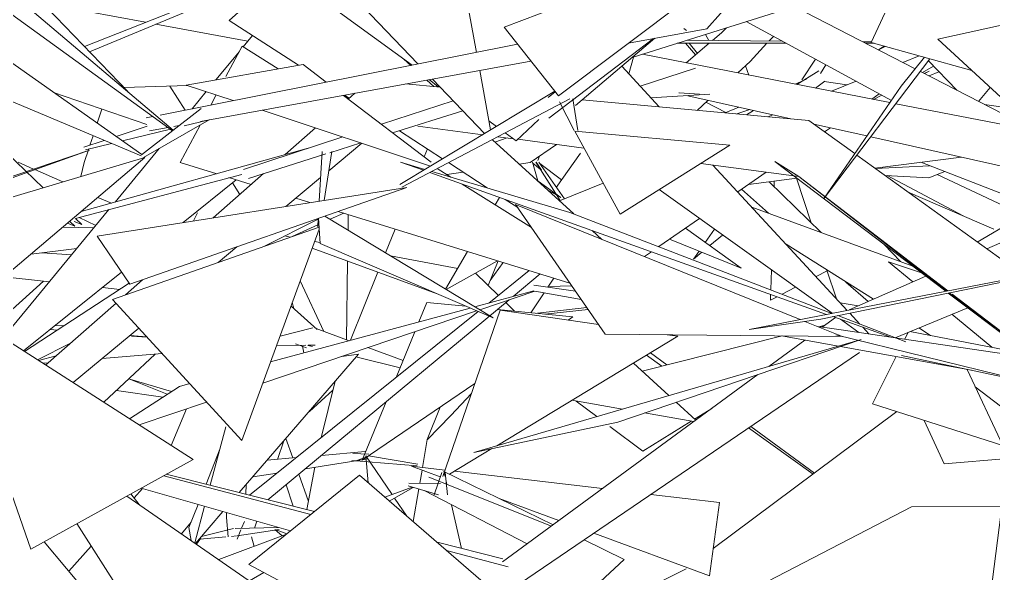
# Model space of a CAD drawing. Header units: millimetres. Extents: x 78096 to 288885, y -20632 to 149556.
# Drawn here: x 250886.9 to 251142.8, y 94002.8 to 94148.3 of the extents above; entities that cross this region are included whole.
import ezdxf

# ---------------------------------------------------------------- set-up
doc = ezdxf.new("R2010")
doc.units = ezdxf.units.MM
doc.layers.add('G-IMPT', color=8, linetype='Continuous', lineweight=9)
doc.layers.add('L-PLNT', color=71, linetype='Continuous', lineweight=9)

# ---------------------------------------------------------------- blocks, each defined once
blk = doc.blocks.new('ZZ-V - Tree Broadleaf 1 - 3dtree rotund SIMPLU-4826059-TOMH A-A')
at = {"layer": 'G-IMPT'}
for p, q in [((25257.28, 94162.7), (25293.62, 94136.3)), ((25207.45, 94141.2), (25258.91, 94161.52)), ((25259.69, 94160.95), (25208.76, 94139.84)), ((25259.81, 94160.86), (25245.52, 94148.07)), ((25351.4, 94138.31), (25420.75, 94160.14)), ((25414.25, 94142.27), (25422.14, 94159.37)), ((25200.67, 94151.8), (25223.54, 94147.56)), ((25394.03, 94151.73), (25425.79, 94135.37)), ((25226.19, 94147.07), (25250.39, 94142.58)), ((25263.73, 94136.26), (25245.52, 94148.07)), ((25381.38, 94147.75), (25419.54, 94127.06)), ((25251.64, 94144.1), (25249.16, 94141.09)), ((25363.24, 94142.04), (25391.9, 94142.05)), ((25390.83, 94142.63), (25365.86, 94142.86)), ((25414.31, 94142.41), (25412.09, 94142.43)), ((25412.81, 94142.06), (25415, 94142.06)), ((25414.25, 94142.27), (25440.71, 94134.88)), ((25248.19, 94139.91), (25242.03, 94132.45)), ((25248.9, 94141.25), (25244.66, 94133.29)), ((25248.9, 94141.25), (25258.38, 94135.32)), ((25160.95, 94138.24), (25196.66, 94104.12)), ((25291.39, 94137.91), (25293.25, 94136.22)), ((25351.79, 94138.43), (25350.52, 94134)), ((25354.11, 94139.16), (25419.15, 94126.49)), ((25401.89, 94101.39), (25429.69, 94137.96)), ((25428.21, 94138.37), (25422.13, 94130.81)), ((25422.55, 94137.04), (25426.82, 94138.76)), ((25358.53, 94125.33), (25348.67, 94136)), ((25353.49, 94130.79), (25368.04, 94135.54)), ((25427.18, 94134.65), (25457.54, 94119.01)), ((25297.47, 94132.38), (25299.32, 94130.7)), ((25403.8, 94129.48), (25410.26, 94132.09)), ((25217.85, 94130.4), (25234.61, 94130.96)), ((25239.47, 94129.35), (25235.75, 94124.85)), ((25300.95, 94130.55), (25291.95, 94131.37)), ((25369.15, 94128.7), (25363.72, 94129.06)), ((25363.79, 94129.05), (25369.15, 94128.7)), ((25401.89, 94101.39), (25422.13, 94130.81)), ((25242.09, 94128.47), (25240.68, 94125.82)), ((25277.07, 94127.6), (25275.82, 94128.41)), ((25278.56, 94128.92), (25276.82, 94127.39)), ((25285.5, 94120.77), (25304.4, 94126.96)), ((25397.87, 94121.77), (25338.24, 94127.17)), ((25356.29, 94127.76), (25371.85, 94128.68)), ((25366.05, 94128.24), (25393.08, 94122.2)), ((25414.41, 94127.41), (25416.37, 94128.78)), ((25288.47, 94118.5), (25306.94, 94124.32)), ((25420.74, 94126.18), (25495.64, 94111.59)), ((25313.78, 94121.64), (25315.75, 94120.21)), ((25320.94, 94116.44), (25326.92, 94122)), ((25387.08, 94122.74), (25388.35, 94123.26)), ((25409.92, 94113.07), (25397.87, 94121.77)), ((25237.85, 94120.51), (25232.64, 94110.74)), ((25268.2, 94119.82), (25260.2, 94112.79)), ((25301.58, 94111.7), (25290.24, 94119.06)), ((25312.13, 94118.04), (25295.11, 94120.29)), ((25399.15, 94120.84), (25413.12, 94117.72)), ((25401.97, 94118.8), (25403.51, 94119.87)), ((25249.26, 94108.92), (25275.34, 94117.45)), ((25314.68, 94116.72), (25336.13, 94097.21)), ((25315.36, 94116.11), (25318.55, 94117.19)), ((25320.2, 94116.98), (25316.12, 94117.51)), ((25318.06, 94118.53), (25320.94, 94116.44)), ((25338.75, 94114.53), (25321.35, 94116.83)), ((25414.13, 94117.49), (25521.27, 94093.54)), ((25206.58, 94097.82), (25266.29, 94114.49)), ((25227.13, 94114.4), (25215.5, 94100.31)), ((25269.2, 94100.58), (25269.95, 94113.63)), ((25270.51, 94100.79), (25272.51, 94113.63)), ((25280.4, 94115.77), (25271.72, 94108.58)), ((25271.94, 94113.3), (25280.11, 94115.87)), ((25324.62, 94110.72), (25331.53, 94115.48)), ((25250.57, 94106.57), (25270.94, 94112.98)), ((25454.46, 94080.94), (25410.47, 94112.67)), ((25242.23, 94107.77), (25232.64, 94110.74)), ((25290.51, 94110.85), (25296.96, 94108.93)), ((25290.51, 94110.85), (25296.56, 94108.69)), ((25300.21, 94109.14), (25303.79, 94106.9)), ((25313.34, 94104.07), (25303.15, 94110.69)), ((25321.73, 94110.31), (25324.62, 94110.72)), ((25395.18, 94107.09), (25369.45, 94110.48)), ((25407.94, 94071.89), (25372.65, 94110.06)), ((25433.86, 94076.93), (25388.93, 94110.97)), ((25388.93, 94110.97), (25395.18, 94107.09)), ((25205.12, 94096.04), (25248.81, 94107.61)), ((25247.36, 94106.19), (25233.41, 94094.96)), ((25254.54, 94107.82), (25241.31, 94096.2)), ((25251.29, 94104.97), (25245.46, 94106.78)), ((25269.55, 94106.78), (25260.39, 94099.2)), ((25298.22, 94108.09), (25402.53, 94070.84)), ((25298.78, 94108.39), (25335.04, 94097.63)), ((25302.69, 94107.6), (25306.97, 94108.21)), ((25379.17, 94103.01), (25386.68, 94108.21)), ((25434.39, 94077.03), (25395.18, 94107.09)), ((25434.08, 94076.97), (25395.18, 94107.09)), ((25306.77, 94105.04), (25324.94, 94093.67)), ((25332.32, 94100.68), (25343.8, 94105.3)), ((25358.5, 94103.61), (25403.97, 94071.12)), ((25266.73, 94100.19), (25262.99, 94101.35)), ((25321.34, 94098.88), (25318.06, 94101.01)), ((25213.9, 94098.36), (25186.1, 94064.68)), ((25344.29, 94065.68), (25320.77, 94099.7)), ((25395.59, 94069.49), (25320.77, 94099.7)), ((25470.1, 94099.29), (25444.65, 94088.02)), ((25205.15, 94096.01), (25206.79, 94094.44)), ((25268.92, 94095.85), (25254.59, 94088.68)), ((25268.81, 94093.86), (25268.93, 94096.05)), ((25269, 94096.07), (25269.39, 94089.42)), ((25314.93, 94069.9), (25270.66, 94096.65)), ((25335.04, 94079.06), (25274.19, 94097.89)), ((25335.04, 94097.63), (25403.9, 94071.11)), ((25358.41, 94088.63), (25369.1, 94096.03)), ((25204.92, 94094.01), (25202.98, 94094.76)), ((25203.67, 94095.25), (25204.92, 94094.01)), ((25204.78, 94095.22), (25206.79, 94094.44)), ((25214.87, 94074.76), (25269.13, 94093.77)), ((25248.83, 94037.73), (25269.17, 94093.2)), ((25340.94, 94092.84), (25343.47, 94090.53)), ((25247.56, 94088.58), (25242.62, 94084.49)), ((25314.93, 94069.9), (25269.39, 94089.42)), ((25354.64, 94086.02), (25356.47, 94087.29)), ((25479.53, 94085.81), (25382.2, 94066.89)), ((25401.04, 94069.61), (25479.49, 94085.65)), ((25427.49, 94081.76), (25418.82, 94084.61)), ((25425.15, 94079.38), (25418.82, 94084.61)), ((25217.24, 94081.96), (25191.48, 94061.24)), ((25428.61, 94080.91), (25408.49, 94072)), ((25219.23, 94079.01), (25191.73, 94061.08)), ((25222.73, 94079.89), (25218.23, 94075.94)), ((25325.6, 94078.5), (25336.52, 94076.91)), ((25310.08, 94072.83), (25325.57, 94077)), ((25311.36, 94072.05), (25325.86, 94076.94)), ((25325.86, 94076.94), (25338.02, 94074.74)), ((25455.82, 94060.29), (25434.49, 94076.45)), ((25455.56, 94060.34), (25434.7, 94076.49)), ((25456.37, 94060.18), (25435.56, 94076.14)), ((25236.04, 94032.72), (25170.52, 94074.65)), ((25215.77, 94073.78), (25197.27, 94057.54)), ((25214.87, 94074.76), (25248.83, 94037.73)), ((25254.36, 94052.81), (25310.54, 94071.78)), ((25256.4, 94058.39), (25308.86, 94072.5)), ((25316.71, 94071.93), (25301.65, 94028.26)), ((25316.71, 94071.93), (25342.58, 94068.14)), ((25404.17, 94070.25), (25419.11, 94064.92)), ((25405.44, 94070.51), (25423.35, 94063.61)), ((25411.29, 94068.26), (25408.61, 94071.16)), ((25439.6, 94072.58), (25420.51, 94064.71)), ((25445.95, 94062.2), (25435.45, 94070.87)), ((25401.04, 94069.61), (25382.2, 94066.89)), ((25405.08, 94065.66), (25396.8, 94069)), ((25400.19, 94067.63), (25405.71, 94066.83)), ((25404.86, 94070.01), (25401.38, 94067.46)), ((25406.18, 94069.54), (25410.96, 94066.12)), ((25221.78, 94067.22), (25204.49, 94052.91)), ((25315.82, 94036.34), (25363.45, 94065.09)), ((25344.29, 94065.68), (25406.62, 94065.04)), ((25360.58, 94065.51), (25363.45, 94065.09)), ((25390.67, 94065.2), (25405.61, 94062.49)), ((25404.97, 94065.46), (25453.76, 94053.51)), ((25406.62, 94065.04), (25405.42, 94065.52)), ((25405.74, 94066.89), (25456.94, 94059.35)), ((25413.64, 94065.73), (25412.05, 94067.44)), ((25424.43, 94066.37), (25457.97, 94059.87)), ((25203.8, 94063.27), (25195.1, 94058.92)), ((25309.82, 94034.59), (25411.6, 94064.23)), ((25347.65, 94042.56), (25411.6, 94064.23)), ((25396.79, 94064.09), (25387.36, 94057.17)), ((25411.13, 94060.85), (25319.66, 93998.61)), ((25406.16, 94062.39), (25440.6, 94056.15)), ((25422.2, 94060.08), (25465.58, 94050.81)), ((25384.42, 94055.02), (25317.37, 94005.83)), ((25232.43, 94051.94), (25235.13, 94052.67)), ((25232.43, 94051.94), (25219.33, 94043.42)), ((25221.82, 94041.83), (25239.57, 94047.82)), ((25181.14, 94044.22), (25193.37, 94009.19)), ((25309.82, 94034.59), (25347.65, 94042.56)), ((25303.39, 94028.84), (25314.58, 94035.6)), ((25236.04, 94032.72), (25193.37, 94009.19)), ((25301.38, 94029.3), (25299.38, 94023.46)), ((25302.24, 94028.28), (25301.96, 94029.54)), ((25301.96, 94029.54), (25330.66, 94015.58)), ((25302.23, 94029.3), (25302.85, 94023.48)), ((25228.32, 94028.47), (25266.95, 94018.26)), ((25228.99, 94028.84), (25267.94, 94019.07)), ((25250.7, 94005.15), (25279.74, 94028.59)), ((25395.08, 93929.16), (25279.74, 94028.59)), ((25298, 94028.07), (25330.18, 94015.23)), ((25302.72, 94026.19), (25302.43, 94027.48)), ((25222.4, 94025.2), (25261.66, 94014)), ((25286.44, 94022.82), (25293.56, 94025.49)), ((25287.59, 94021.82), (25293.86, 94025.4)), ((25292.51, 94025.79), (25300.56, 94023.46)), ((25292.73, 94026.53), (25301.07, 94026.42)), ((25296.73, 94024.57), (25323.79, 94010.54)), ((25268.48, 93988.64), (25218.64, 94023.13)), ((25219.7, 94023.71), (25221.82, 94020.93)), ((25306.53, 94009.39), (25303.93, 94020.84)), ((25205.49, 94015.88), (25231.13, 93975.65)), ((25242.78, 94006.42), (25260.54, 94013.09)), ((25338.79, 94011.63), (25349.35, 94006.5)), ((25218.87, 93985.02), (25196.84, 94011.11)), ((25300.16, 94010.98), (25317.41, 94006.66)), ((25302.66, 94008.83), (25318.81, 94004.56)), ((25328.16, 93986.85), (25349.35, 94006.5)), ((25250.7, 94005.15), (25293.8, 93982.16)), ((25250.82, 94000.86), (25254.65, 94003.05))]:
    blk.add_line(p, q, dxfattribs=at)
blk = doc.blocks.new('ZZ-V - Tree Broadleaf 1 - 3dtree rotund SIMPLU-4826034-TOMH A-A')
at = {"layer": 'G-IMPT'}
for p, q in [((25119.99, 94198.81), (25230.6, 94119.08)), ((25230.81, 94119.24), (25136.76, 94198.81)), ((25332.03, 94128.25), (25394.13, 94174.96)), ((25396.02, 94174), (25371.01, 94145.86)), ((25261.28, 94171.92), (25295.11, 94136.64)), ((25218.86, 94129.35), (25187.48, 94161.94)), ((25310.5, 94139.64), (25306.5, 94161.5)), ((25431.76, 94143.11), (25508.65, 94160.15)), ((25222.54, 94112.83), (25157.49, 94158.67)), ((25317.77, 94146.26), (25336.36, 94153.29)), ((25145.14, 94144.88), (25222.34, 94112.44)), ((25317.77, 94146.26), (25332.03, 94128.25)), ((25371.01, 94145.86), (25350.42, 94142.09)), ((25365.03, 94145.9), (25365.68, 94145.44)), ((25321.32, 94141.78), (25227.33, 94123.18)), ((25329.52, 94122.39), (25357.04, 94143.3)), ((25336.52, 94125.72), (25357.37, 94143.36)), ((25431.76, 94143.11), (25451.6, 94124.87)), ((25324.79, 94137.39), (25237.96, 94121.48)), ((25234.24, 94131.08), (25264.92, 94136.47)), ((25271.01, 94131.82), (25264.92, 94136.47)), ((25314.21, 94119.29), (25311.36, 94134.93)), ((25298.94, 94132.65), (25312.65, 94118.35)), ((25199.38, 94129.15), (25223.89, 94120.69)), ((25234.24, 94131.08), (25246.58, 94126.99)), ((25290.34, 94104.96), (25331.1, 94129.43)), ((25329.35, 94127.78), (25331.18, 94129.32)), ((25298.59, 94110.79), (25275.55, 94128.36)), ((25290.85, 94104.22), (25335.03, 94127.46)), ((25336.19, 94119.16), (25332.32, 94126.69)), ((25337.14, 94119.16), (25335.83, 94127.49)), ((25222.44, 94112.76), (25238.15, 94124.93)), ((25254.22, 94124.45), (25298.41, 94109.8)), ((25222.96, 94112.02), (25240.29, 94121.9)), ((25225.44, 94122.8), (25223.72, 94122.46)), ((25233.68, 94120.37), (25239.86, 94121.88)), ((25215.79, 94117.59), (25223.93, 94120.29)), ((25217.47, 94116.4), (25230.05, 94119.48)), ((25229.45, 94119.92), (25224.61, 94119.03)), ((25232.37, 94120.45), (25230.94, 94120.19)), ((25377.05, 94115.25), (25336.33, 94118.96)), ((25348.25, 94097.18), (25336.33, 94118.96)), ((25207.33, 94114.78), (25212.61, 94116.53)), ((25132.73, 94088.16), (25208.78, 94114)), ((25154.58, 94094.59), (25208.78, 94114)), ((25207.74, 94114.02), (25214.6, 94115.69)), ((25377.05, 94115.25), (25348.25, 94097.18)), ((25223.33, 94112.03), (25157.17, 94092.42)), ((25186.38, 94080.68), (25223.35, 94112.03)), ((25210.82, 94091.42), (25292.22, 94104.19)), ((25292.22, 94104.19), (25219.42, 94078.74)), ((25210.82, 94091.42), (25219.42, 94078.74))]:
    blk.add_line(p, q, dxfattribs=at)
blk = doc.blocks.new('ZZ-V - Tree Broadleaf 2 - 3dtree rotund SIMPLU-4826084-TOMH A-A')
at = {"layer": 'G-IMPT'}
for p, q in [((25370.71, 94144.39), (25371.53, 94142.81)), ((25372.55, 94142.8), (25374.91, 94144.8)), ((25374.91, 94144.8), (25376.2, 94146.12)), ((25365.46, 94142.04), (25368.08, 94138.98)), ((25365.65, 94136.91), (25371.66, 94142.04)), ((25366.38, 94142.04), (25368.56, 94139.39)), ((25382.47, 94137.29), (25386.85, 94142.05)), ((25387.42, 94142.66), (25388.53, 94143.87)), ((25416.16, 94140.33), (25417.61, 94141.33)), ((25417.94, 94141.24), (25416.17, 94140.32)), ((25293.39, 94136.25), (25291.91, 94137.44)), ((25379.19, 94134.28), (25382.47, 94137.29)), ((25399.62, 94137.86), (25396.03, 94132.44)), ((25429.28, 94137.42), (25436.78, 94129.7)), ((25381.19, 94136.11), (25382.07, 94133.71)), ((25400.48, 94134.8), (25394.66, 94131.26)), ((25402.36, 94136.37), (25400.91, 94134.09)), ((25430.6, 94136.06), (25427.7, 94134.39)), ((25429.45, 94134.73), (25428.17, 94134.14)), ((25429.45, 94134.73), (25428.24, 94134.11)), ((25432.03, 94134.59), (25429.48, 94133.47)), ((25300.4, 94130.6), (25298.06, 94132.49)), ((25394.26, 94131.34), (25397.25, 94132.58)), ((25402.09, 94132.13), (25399.58, 94130.3)), ((25407.87, 94131.13), (25401.88, 94131.98)), ((25229.87, 94130.8), (25233.97, 94124.49)), ((25442.44, 94126.79), (25445.52, 94130.45)), ((25368.46, 94124.43), (25371.33, 94127.06)), ((25370.76, 94126.54), (25376.06, 94123.83)), ((25417.02, 94128.43), (25414.87, 94127.32)), ((25210.82, 94121.09), (25212.04, 94124.78)), ((25375.88, 94123.76), (25379.47, 94125.24)), ((25378.94, 94123.48), (25382.31, 94124.61)), ((25383.34, 94124.38), (25381.48, 94123.25)), ((25452.64, 94124.75), (25444.01, 94125.98)), ((25208.91, 94115.31), (25209.72, 94117.74)), ((25207.39, 94110.71), (25208.59, 94114.32)), ((25296.76, 94112.18), (25297.6, 94114.28)), ((25326.61, 94111.23), (25327.09, 94112.42)), ((25331.43, 94104.13), (25337.87, 94113.21)), ((25438, 94112.16), (25415.23, 94109.24)), ((25190.02, 94110.79), (25194.08, 94109.01)), ((25194.42, 94108.86), (25201.77, 94105.64)), ((25206.53, 94107.05), (25207.39, 94110.71)), ((25326.6, 94105.88), (25325.25, 94110.79)), ((25327.27, 94108.96), (25325.32, 94110.53)), ((25326.12, 94110.79), (25332.47, 94100.74)), ((25326.21, 94110.79), (25327.58, 94108.71)), ((25326.92, 94110.79), (25333.67, 94101.22)), ((25327.15, 94110.47), (25332.89, 94106.18)), ((25415.37, 94109.14), (25429.54, 94109.9)), ((25454.44, 94100.28), (25427.27, 94110.78)), ((25394.69, 94106.61), (25382.02, 94104.98)), ((25398.49, 94094.87), (25394.58, 94106.59)), ((25429.36, 94106.67), (25417.89, 94107.32)), ((25418.48, 94107.29), (25438.37, 94096.74)), ((25429.36, 94106.67), (25433.6, 94108.33)), ((25431.61, 94107.56), (25454.16, 94096.97)), ((25246.36, 94105.38), (25248.32, 94102.36)), ((25326.7, 94105.79), (25332.71, 94101.57)), ((25329.15, 94103.56), (25332.71, 94101.57)), ((25380.17, 94103.7), (25387.28, 94097.39)), ((25387.45, 94105.68), (25401.08, 94092.34)), ((25388.71, 94104.45), (25388.76, 94105.85)), ((25211.02, 94101.58), (25214.54, 94100.04)), ((25316.52, 94101.56), (25315.39, 94099.65)), ((25423.95, 94102.95), (25446.49, 94093.25)), ((25464.16, 94102.86), (25442.1, 94089.85)), ((25425.18, 94083.51), (25382.87, 94099)), ((25206.11, 94096.3), (25210.47, 94094.21)), ((25236.13, 94095.39), (25237.22, 94097.54)), ((25272.06, 94095.81), (25275.66, 94097.43)), ((25276.76, 94092.97), (25276.82, 94097.07)), ((25209.93, 94093.55), (25201.74, 94093.71)), ((25262.03, 94091.28), (25268.84, 94094.35)), ((25286.61, 94087.01), (25289.13, 94093.26)), ((25380.07, 94082.95), (25365.45, 94093.51)), ((25370.64, 94089.76), (25373.07, 94093.19)), ((25260.09, 94091.43), (25261.62, 94091.14)), ((25380.07, 94082.95), (25361.24, 94090.59)), ((25371.83, 94088.9), (25375.19, 94091.68)), ((25193.45, 94086.68), (25205.46, 94088.14)), ((25300.18, 94076.22), (25267.35, 94088.24)), ((25267.98, 94089.96), (25269.37, 94089.69)), ((25391.88, 94089.26), (25414.81, 94074.8)), ((25421.94, 94084.7), (25417.52, 94089.31)), ((25196.35, 94087.03), (25204.06, 94086.44)), ((25287.91, 94086.23), (25305.56, 94082.93)), ((25308.17, 94087.37), (25302.36, 94077.49)), ((25367.5, 94085.33), (25369, 94087.44)), ((25367.5, 94085.33), (25369.71, 94087.15)), ((25158.69, 94083.74), (25198.26, 94079.42)), ((25276.34, 94064.18), (25276.64, 94084.84)), ((25316.06, 94084.93), (25302.56, 94077.37)), ((25313.59, 94078.4), (25316.17, 94084.9)), ((25314.11, 94079.7), (25317.5, 94084.49)), ((25277.35, 94064.03), (25284.57, 94081.94)), ((25316.25, 94075.83), (25310.22, 94081.66)), ((25324.38, 94082.36), (25313.74, 94073.81)), ((25327.28, 94081.46), (25320.13, 94075.53)), ((25329.26, 94077.97), (25330.85, 94080.36)), ((25387.83, 94077.3), (25388, 94082.53)), ((25402.69, 94082.26), (25399.75, 94080.75)), ((25405.15, 94074.91), (25402.62, 94082.48)), ((25182.62, 94066.91), (25196.69, 94079.59)), ((25212.19, 94077.89), (25216.75, 94077.4)), ((25264.2, 94079.66), (25270.4, 94066.37)), ((25335.56, 94078.3), (25329.4, 94078.17)), ((25394.37, 94077.98), (25390.82, 94076.15)), ((25407.61, 94079.34), (25413.41, 94074.18)), ((25324.83, 94071.29), (25328.29, 94076.5)), ((25387.74, 94074.56), (25387.79, 94076.11)), ((25389.53, 94075.48), (25387.74, 94074.56)), ((25319.07, 94074.65), (25255.71, 94022.14)), ((25268.61, 94066.89), (25261.76, 94073)), ((25262.46, 94072.38), (25262.1, 94073.93)), ((25297.44, 94074), (25295.34, 94068.86)), ((25297.44, 94074), (25307.73, 94072.98)), ((25320.49, 94071.72), (25318.2, 94073.93)), ((25410.86, 94073.05), (25406.09, 94073.89)), ((25310.97, 94071.59), (25250.87, 94023.35)), ((25316.06, 94072.16), (25335.86, 94070.2)), ((25339.48, 94072.63), (25326.52, 94071.12)), ((25328.45, 94070.93), (25339.82, 94072.14)), ((25335.86, 94070.2), (25334.56, 94069.32)), ((25199.69, 94067.84), (25202.25, 94067.94)), ((25400.46, 94067.59), (25402.13, 94068.01)), ((25198.48, 94066.87), (25200.39, 94066.72)), ((25219.43, 94065.28), (25223.87, 94064.94)), ((25219.86, 94065.16), (25223.95, 94064.86)), ((25258.88, 94065.15), (25267.45, 94067.28)), ((25277.01, 94063.93), (25268.36, 94067.11)), ((25294.29, 94066.29), (25289.37, 94054.25)), ((25354.03, 94055.95), (25390.81, 94065.17)), ((25423.97, 94066.14), (25423.07, 94064.34)), ((25426.73, 94067.28), (25429.81, 94065.33)), ((25257.96, 94062.65), (25265.62, 94062.75)), ((25265.85, 94062.09), (25262.93, 94063.08)), ((25265.13, 94060.74), (25264.74, 94062.47)), ((25267.44, 94062.4), (25266.2, 94062.7)), ((25266.23, 94062.76), (25268.09, 94062.78)), ((25200.05, 94059.98), (25195.36, 94058.75)), ((25227.91, 94060.54), (25212.17, 94059.26)), ((25212.54, 94047.76), (25226.09, 94060.39)), ((25279.48, 94060.4), (25248.14, 94024.03)), ((25279.48, 94060.4), (25275.13, 94059.82)), ((25291.2, 94058.72), (25281.94, 94062.12)), ((25355.18, 94060.1), (25359.19, 94057.24)), ((25356.25, 94060.74), (25360.56, 94057.58)), ((25197.92, 94058.11), (25196.55, 94058)), ((25290.43, 94056.84), (25278.83, 94059.65)), ((25351.75, 94058.03), (25361.08, 94049.52)), ((25420.78, 94059.74), (25414.62, 94047.35)), ((25448.84, 94036.38), (25439.46, 94056.36)), ((25219.12, 94053.89), (25229.23, 94049.86)), ((25219.36, 94053.8), (25230.34, 94050.58)), ((25273.38, 94053.33), (25269.65, 94038.42)), ((25310.06, 94052.65), (25280.49, 94032.54)), ((25452.78, 94053.55), (25444.63, 93989.77)), ((25215.87, 94050.86), (25228.03, 94049.08)), ((25272.77, 94050.9), (25266.59, 94045.37)), ((25303.79, 94044.29), (25309.16, 94050.03)), ((25451.59, 94044.18), (25441.59, 94051.82)), ((25286.76, 94047.87), (25280.49, 94032.54)), ((25348.84, 94045.96), (25335.59, 94048.28)), ((25336.74, 94048.08), (25342.13, 94044)), ((25363.01, 94047.76), (25368.14, 94043.08)), ((25448.84, 94036.38), (25414.62, 94047.35)), ((25230.24, 94036.44), (25234.33, 94046.05)), ((25297.58, 94038.02), (25300.92, 94046.43)), ((25367.59, 94042.68), (25354.68, 94044.94)), ((25367.84, 94043.35), (25372.34, 94046.15)), ((25303.79, 94044.29), (25297.56, 94037.87)), ((25354.21, 94034.87), (25366.94, 94042.79)), ((25433.38, 94031.61), (25428.14, 94043.01)), ((25240.52, 94025.95), (25244.66, 94041.34)), ((25345.57, 94041.4), (25354.21, 94034.87)), ((25381.97, 94041.01), (25398.97, 94028.89)), ((25382.59, 94041.43), (25399.33, 94029.16)), ((25258.23, 94032.76), (25259.89, 94037.66)), ((25260.42, 94038.28), (25262.26, 94033.13)), ((25296.31, 94030.63), (25297.58, 94038.02)), ((25239.42, 94026.22), (25243.07, 94035.45)), ((25281.24, 94034.84), (25269.79, 94033.81)), ((25282.24, 94034.14), (25277.97, 94034.33)), ((25263.15, 94033.21), (25255.45, 94032.51)), ((25281.52, 94032.78), (25265.56, 94030.3)), ((25294.95, 94031.06), (25277.73, 94032.46)), ((25282.49, 94033.68), (25279.03, 94032.46)), ((25288.35, 94023.53), (25281.43, 94033.73)), ((25281.43, 94033.73), (25282.07, 94026.58)), ((25282.12, 94033.65), (25295.05, 94031.52)), ((25433.38, 94031.61), (25450.15, 94032.97)), ((25258.08, 94029.14), (25251.69, 94028.15)), ((25265.94, 94019.57), (25268.01, 94030.68)), ((25301, 94028.18), (25293.39, 94030.97)), ((25293.39, 94030.97), (25302.22, 94029.93)), ((25295.6, 94026.49), (25296.19, 94029.94)), ((25304.72, 94029.64), (25343.6, 94025.07)), ((25263.79, 94028.83), (25266.34, 94021.71)), ((25220.5, 94022.66), (25222.69, 94025.12)), ((25249.98, 94026.16), (25249.86, 94023.6)), ((25260.46, 94026.07), (25262.34, 94020.47)), ((25293.86, 94016.41), (25295.34, 94024.98)), ((25292.2, 94017.84), (25288.97, 94022.61)), ((25332.19, 94016.7), (25316.45, 94022.49)), ((25356.34, 94023.57), (25374.34, 94021.46)), ((25371.75, 94002.16), (25374.34, 94021.46)), ((25234.92, 94014.84), (25237.33, 94020.94)), ((25236.45, 94010.8), (25239.05, 94020.45)), ((25243.87, 94019.07), (25236.64, 94010.68)), ((25244.82, 94018.8), (25244.83, 94017.5)), ((25244.83, 94017.5), (25245.28, 94012.42)), ((25249.52, 94016.48), (25248.77, 94014.65)), ((25252.14, 94014.71), (25252.76, 94016.54)), ((25232.96, 94013.22), (25235.49, 94016.29)), ((25235.56, 94011.42), (25234.92, 94014.84)), ((25238.24, 94012.54), (25246.64, 94014.61)), ((25247.07, 94014.62), (25258.38, 94014.83)), ((25248.61, 94014.25), (25247.62, 94011.81)), ((25258.61, 94014.34), (25247.63, 94012.66)), ((25259.44, 94012.68), (25257.49, 94014.37)), ((25260.64, 94013.17), (25257.88, 94014.23)), ((25236.91, 94010.49), (25238.02, 94012.04)), ((25237.83, 94011.77), (25244.66, 94012.39)), ((25246.12, 94012.53), (25247.39, 94012.64)), ((25252.05, 94009.9), (25251.36, 94012.4)), ((25371.75, 94002.16), (25341.32, 94013.35)), ((25203.35, 94003.4), (25209.24, 94010))]:
    blk.add_line(p, q, dxfattribs=at)
blk = doc.blocks.new('ZZ-V - Tree Broadleaf 2 - 3dtree rotund SIMPLU-4826109-TOMH A-A')
at = {"layer": 'G-IMPT'}
for p, q in [((25372.71, 94009.31), (25420.98, 94045.31)), ((25367.85, 93990.83), (25424.83, 94020.3)), ((25424.83, 94020.3), (25448.56, 94020.48)), ((25329.17, 93985.98), (25365.63, 94004.02))]:
    blk.add_line(p, q, dxfattribs=at)

msp = doc.modelspace()

# ---------------------------------------------------------------- block references
at = {"layer": 'L-PLNT'}
for name in ['ZZ-V - Tree Broadleaf 1 - 3dtree rotund SIMPLU-4826059-TOMH A-A', 'ZZ-V - Tree Broadleaf 2 - 3dtree rotund SIMPLU-4826109-TOMH A-A', 'ZZ-V - Tree Broadleaf 2 - 3dtree rotund SIMPLU-4826084-TOMH A-A', 'ZZ-V - Tree Broadleaf 1 - 3dtree rotund SIMPLU-4826034-TOMH A-A']:
    msp.add_blockref(name, (225696.455, 0), dxfattribs=at)

doc.saveas('drawing.dxf')
